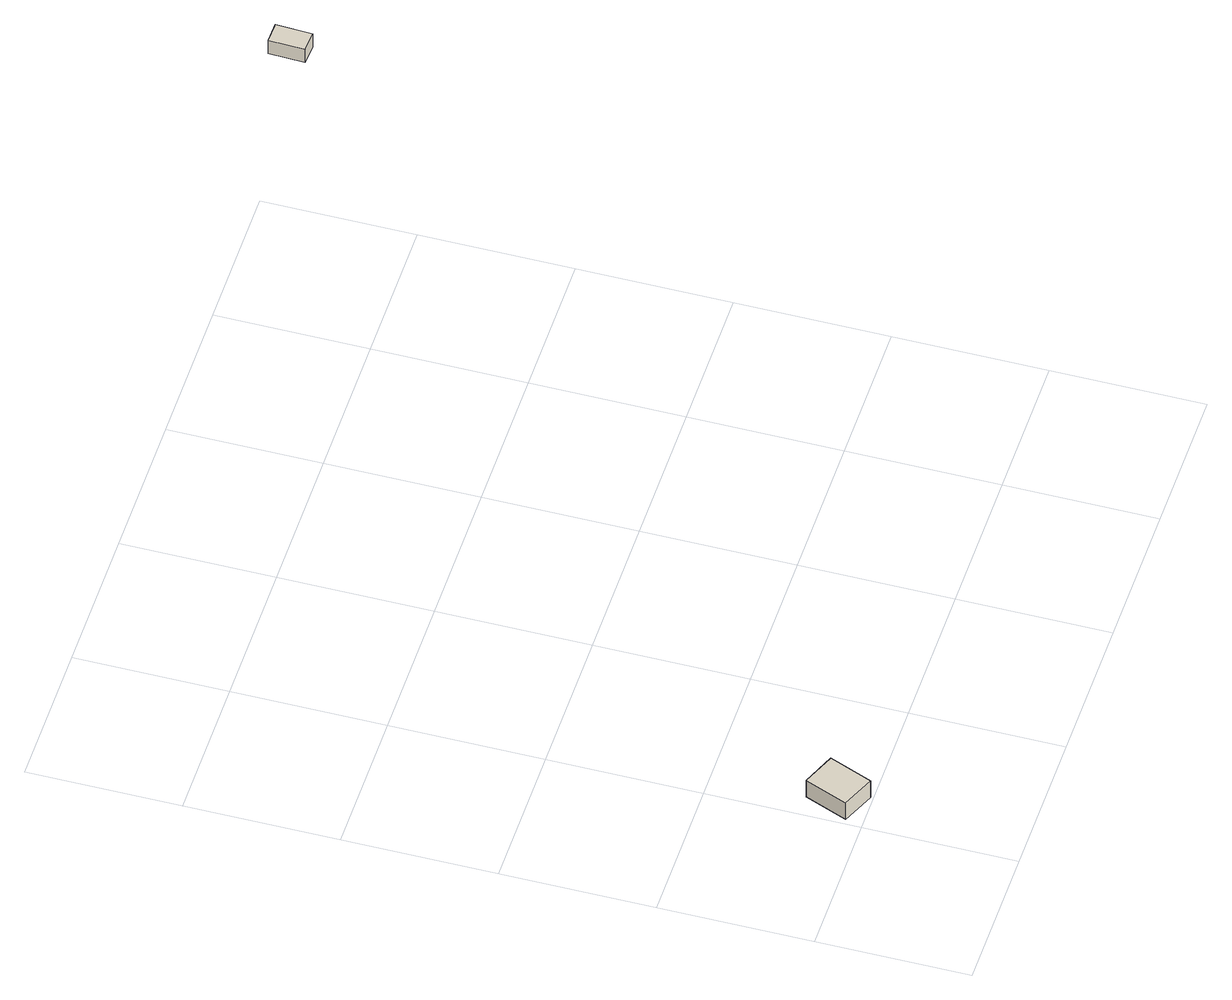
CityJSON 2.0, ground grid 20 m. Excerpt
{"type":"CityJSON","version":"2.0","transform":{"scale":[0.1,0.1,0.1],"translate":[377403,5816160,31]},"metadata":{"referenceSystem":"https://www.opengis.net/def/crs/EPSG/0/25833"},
"CityObjects":{
"building1":{"type":"Building","attributes":{"name":"Rettungsstation","Gemeindeschluessel":"11000004","BezugspunktDach":"2200","function":"31001_3070","measuredHeight":2.85,"storeysAboveGround":1},"address":[{"country":"Germany","locality":"Berlin","thoroughfareNumber":"79","thoroughfareName":"Havelchaussee"}],"geometry":[{"type":"Solid","lod":"1","boundaries":[[[[0,1,2,3]],[[4,5,6,7]],[[4,7,3,2]],[[5,4,2,1]],[[6,5,1,0]],[[7,6,0,3]]]]}]},
"building2":{"type":"Building","attributes":{"Gemeindeschluessel":"11000004","BezugspunktDach":"2200","function":"31001_3200","measuredHeight":2.34,"storeysAboveGround":1},"address":[{"country":"Germany","locality":"Berlin","thoroughfareNumber":"79","thoroughfareName":"Havelchaussee"}],"geometry":[{"type":"Solid","lod":"1","boundaries":[[[[8,9,10,11]],[[12,13,14,15]],[[12,15,11,10]],[[13,12,10,9]],[[14,13,9,8]],[[15,14,8,11]]]]}]}
},
"vertices":[
[52,4,34],[75,61,34],[31,79,34],[8,22,34],[31,79,5],[75,61,5],[52,4,5],[8,22,5],
[795,931,325],[797,979,325],[769,980,325],[767,932,325],[769,980,302],[797,979,302],[795,931,302],[767,932,302]
]}
